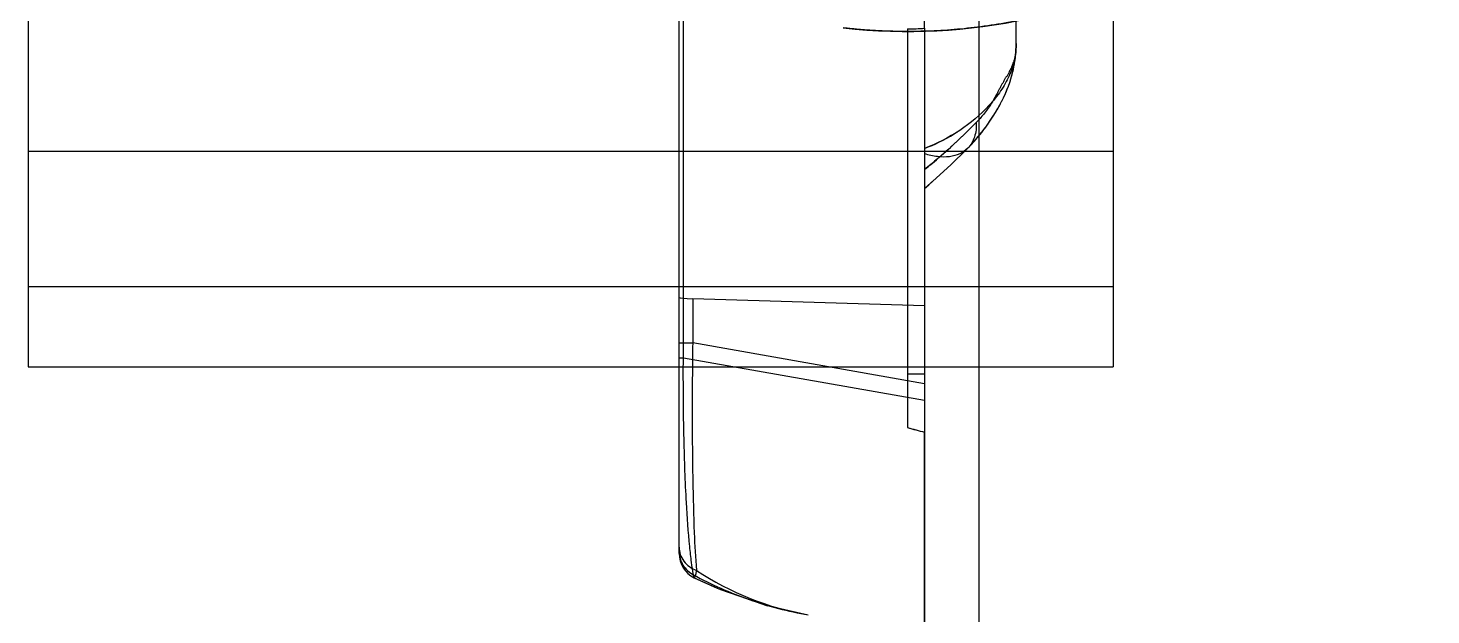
# Model space of a CAD drawing. Header units: millimetres. Extents: x 23490 to 24685, y -23248 to -22403.
# Drawn here: x 23722.64 to 23748.5, y -22612.66 to -22601.85 of the extents above; entities that cross this region are included whole.
import ezdxf

# ---------------------------------------------------------------- set-up
doc = ezdxf.new("R2010")
doc.units = ezdxf.units.MM
doc.header["$LTSCALE"] = 8
doc.layers.add('Cav-cor', color=30, linetype='Continuous')

msp = doc.modelspace()

# ---------------------------------------------------------------- linework, layer by layer
at = {"layer": 'Cav-cor', "color": 241}
for p, q in [((23740.165, -22515.491), (23740.165, -22755.491)), ((23722.643, -22538.895), (23722.643, -22608.087)), ((23742.643, -22538.895), (23742.643, -22608.087)), ((23734.721, -22607.921), (23734.721, -22600.154)), ((23734.643, -22611.527), (23734.643, -22600.25)), ((23739.165, -22601.849), (23739.165, -22600.802)), ((23738.854, -22601.862), (23738.854, -22609.208)), ((23738.854, -22601.909), (23738.854, -22609.208)), ((23738.854, -22601.909), (23738.854, -22609.208)), ((23739.165, -22601.849), (23739.165, -22609.293)), ((23740.851, -22602.242), (23740.853, -22602.19)), ((23740.472, -22603.404), (23740.516, -22603.33)), ((23739.63, -22604.386), (23739.963, -22604.06)), ((23739.963, -22604.06), (23740.02, -22604)), ((23739.963, -22604.06), (23739.963, -22604.06)), ((23742.643, -22604.118), (23722.643, -22604.118)), ((23739.243, -22604.737), (23739.658, -22604.359)), ((23739.165, -22604.804), (23739.339, -22604.647)), ((23739.165, -22604.804), (23739.243, -22604.737)), ((23742.643, -22606.615), (23722.643, -22606.615)), ((23739.165, -22606.965), (23734.893, -22606.836)), ((23734.893, -22606.836), (23734.893, -22607.649)), ((23734.643, -22607.649), (23734.893, -22607.649)), ((23739.165, -22608.402), (23734.893, -22607.649)), ((23734.643, -22607.921), (23734.721, -22607.921)), ((23734.721, -22607.921), (23739.165, -22608.704)), ((23722.643, -22608.087), (23742.643, -22608.087)), ((23739.165, -22608.221), (23738.854, -22608.221)), ((23739.165, -22609.293), (23739.165, -22625.461)), ((23739.165, -22626.401), (23739.165, -22609.293)), ((23739.165, -22626.401), (23739.165, -22609.293))]:
    msp.add_line(p, q, dxfattribs=at)
for points in [[(23740.853, -22602.19), (23740.854, -22602.145), (23740.854, -22597.249)], [(23740.591, -22603.19), (23740.625, -22603.121), (23740.657, -22603.052), (23740.686, -22602.984), (23740.712, -22602.916), (23740.736, -22602.849), (23740.758, -22602.782), (23740.778, -22602.712), (23740.795, -22602.646), (23740.809, -22602.586), (23740.821, -22602.525), (23740.831, -22602.46), (23740.84, -22602.394), (23740.845, -22602.344), (23740.849, -22602.289), (23740.852, -22602.238)], [(23740.853, -22602.204), (23740.853, -22602.167), (23740.854, -22602.131)], [(23740.794, -22602.653), (23740.805, -22602.606), (23740.814, -22602.559), (23740.823, -22602.511)], [(23740.831, -22602.462), (23740.838, -22602.409), (23740.843, -22602.364), (23740.847, -22602.326), (23740.849, -22602.283)], [(23740.731, -22602.865), (23740.748, -22602.812), (23740.765, -22602.759), (23740.78, -22602.704)], [(23740.62, -22603.132), (23740.645, -22603.078), (23740.669, -22603.024), (23740.691, -22602.97)], [(23740.505, -22603.35), (23740.536, -22603.295), (23740.565, -22603.241)], [(23740.516, -22603.33), (23740.555, -22603.26), (23740.593, -22603.186)], [(23740.281, -22603.689), (23740.335, -22603.614), (23740.385, -22603.542), (23740.431, -22603.471), (23740.475, -22603.4)], [(23740.326, -22603.627), (23740.365, -22603.57), (23740.403, -22603.514), (23740.439, -22603.459)], [(23740.011, -22604.01), (23740.087, -22603.928), (23740.157, -22603.846), (23740.221, -22603.766), (23740.283, -22603.685)], [(23740.08, -22603.935), (23740.136, -22603.871), (23740.189, -22603.807), (23740.238, -22603.746)], [(23734.921, -22611.975), (23735.408, -22612.195), (23736.24, -22612.481), (23737.023, -22612.661)], [(23734.921, -22611.975), (23735.345, -22612.169), (23736.271, -22612.49)]]:
    msp.add_lwpolyline(points, dxfattribs=at)
for centre, radius, start, end in [((23738.854, -22591.491), 10.418, 263.472, 337.8101), ((23738.576, -22591.569), 10.297, 271.5462, 273.2814), ((23738.019, -22601.034), 3.24, 290.7142, 301.4682), ((23738.011, -22601.019), 3.257, 301.4568, 302.5805), ((23732.434, -22596.118), 10.714, 309.8384, 312.2909), ((23732.229, -22595.873), 11.034, 308.9498, 309.8415), ((23743.526, -22592.71), 17.147, 254.1887, 255.2679), ((23743.526, -22592.708), 17.149, 254.1888, 255.2678), ((23743.526, -22592.71), 17.147, 254.1887, 255.2679), ((23743.265, -22593.646), 16.175, 254.1726, 254.741), ((23743.791, -22591.721), 18.171, 254.7402, 255.2526), ((23735.143, -22611.527), 0.5, 180, 243.651), ((23737.966, -22607.302), 5.441, 236.494, 260.0353), ((23737.915, -22607.39), 5.34, 236.435, 236.7671)]:
    msp.add_arc(centre, radius, start, end, dxfattribs=at)
msp.add_ellipse((23735.143, -22606.813), major_axis=(-0.5, 0), ratio=0.052408, start_param=0, end_param=1.047198, dxfattribs=at)
for points, weights in [([(23748.5, -22595.426), (23746.85, -22599.472), (23743.223, -22601.909), (23738.854, -22601.909)], [1, 0.8866419922, 0.8866419922, 1]), ([(23738.854, -22601.909), (23738.458, -22601.909), (23738.062, -22601.887), (23737.669, -22601.842)], [1, 0.9989185197, 0.9989185197, 1])]:
    msp.add_rational_spline(points, weights, degree=3, dxfattribs=at)
for points, knots in [([(23740.854, -22602.128), (23740.854, -22602.183), (23740.85, -22602.288), (23740.817, -22602.491), (23740.732, -22602.735), (23740.573, -22603.013), (23740.286, -22603.371), (23739.825, -22603.756), (23739.393, -22603.978), (23739.165, -22604.064)], [0, 0, 0, 0, 0.060928, 0.115951, 0.226352, 0.343739, 0.468153, 0.731321, 1, 1, 1, 1]), ([(23740.854, -22602.131), (23740.854, -22602.164), (23740.852, -22602.229), (23740.845, -22602.308), (23740.834, -22602.367), (23740.819, -22602.423), (23740.802, -22602.48), (23740.78, -22602.538), (23740.755, -22602.598), (23740.725, -22602.656), (23740.7, -22602.708), (23740.681, -22602.735), (23740.667, -22602.753), (23740.652, -22602.772), (23740.633, -22602.803), (23740.621, -22602.839), (23740.6, -22602.871), (23740.584, -22602.893), (23740.57, -22602.918), (23740.558, -22602.945), (23740.545, -22602.972), (23740.53, -22602.998), (23740.516, -22603.023), (23740.489, -22603.076), (23740.447, -22603.153), (23740.369, -22603.284), (23740.263, -22603.43), (23740.168, -22603.537), (23740.12, -22603.585)], [0, 0, 0, 0, 0.060316, 0.117349, 0.143357, 0.168031, 0.222449, 0.250733, 0.279783, 0.338622, 0.369501, 0.383815, 0.397519, 0.41161, 0.427198, 0.462792, 0.479589, 0.495819, 0.512905, 0.530979, 0.548992, 0.566667, 0.584342, 0.602155, 0.67332, 0.743416, 0.876848, 1, 1, 1, 1]), ([(23740.12, -22603.585), (23739.969, -22603.738), (23739.659, -22604.038), (23739.333, -22604.318), (23739.165, -22604.454)], [0, 0, 0, 0, 0.499911, 1, 1, 1, 1]), ([(23740.12, -22603.585), (23740.124, -22603.676), (23740.111, -22603.81), (23740.04, -22603.967), (23739.991, -22604.032), (23739.963, -22604.06)], [0, 0, 0, 0, 0.529648, 0.769186, 1, 1, 1, 1]), ([(23740.12, -22603.585), (23740.124, -22603.676), (23740.108, -22603.849), (23740.019, -22604.003), (23739.963, -22604.06)], [0, 0, 0, 0, 0.531328, 1, 1, 1, 1]), ([(23739.963, -22604.06), (23739.92, -22604.102), (23739.814, -22604.175), (23739.619, -22604.226), (23739.397, -22604.222), (23739.244, -22604.187), (23739.165, -22604.162)], [0, 0, 0, 0, 0.213991, 0.445554, 0.706265, 1, 1, 1, 1]), ([(23734.893, -22607.649), (23734.887, -22608.09), (23734.881, -22608.933), (23734.89, -22610.1), (23734.914, -22611.055), (23734.943, -22611.609), (23734.963, -22611.839)], [0, 0, 0, 0, 0.316244, 0.602718, 0.835279, 1, 1, 1, 1]), ([(23734.908, -22611.92), (23734.894, -22611.844), (23734.868, -22611.671), (23734.818, -22611.228), (23734.766, -22610.472), (23734.725, -22609.312), (23734.719, -22608.422), (23734.721, -22607.921)], [0, 0, 0, 0, 0.057787, 0.13114, 0.333208, 0.625112, 1, 1, 1, 1]), ([(23734.643, -22611.409), (23734.643, -22611.455), (23734.658, -22611.548), (23734.725, -22611.675), (23734.829, -22611.777), (23734.916, -22611.822), (23734.963, -22611.839)], [0, 0, 0, 0, 0.242863, 0.489564, 0.74203, 1, 1, 1, 1]), ([(23734.643, -22611.49), (23734.643, -22611.577), (23734.693, -22611.755), (23734.83, -22611.879), (23734.908, -22611.92)], [0, 0, 0, 0, 0.496878, 1, 1, 1, 1]), ([(23734.643, -22611.49), (23734.643, -22611.534), (23734.651, -22611.593), (23734.669, -22611.648), (23734.675, -22611.662)], [0, 0, 0, 0, 0.748703, 1, 1, 1, 1]), ([(23734.675, -22611.662), (23734.696, -22611.717), (23734.759, -22611.819), (23734.855, -22611.893), (23734.908, -22611.92)], [0, 0, 0, 0, 0.497616, 1, 1, 1, 1]), ([(23734.963, -22611.839), (23734.959, -22611.859), (23734.952, -22611.895), (23734.942, -22611.934), (23734.934, -22611.958), (23734.93, -22611.968), (23734.924, -22611.976), (23734.921, -22611.975)], [0, 0, 0, 0, 0.432013, 0.742847, 0.851495, 0.928983, 1, 1, 1, 1]), ([(23734.921, -22611.975), (23734.919, -22611.974), (23734.916, -22611.968), (23734.913, -22611.957), (23734.91, -22611.94), (23734.908, -22611.927), (23734.908, -22611.92)], [0, 0, 0, 0, 0.111022, 0.309449, 0.605109, 1, 1, 1, 1]), ([(23734.908, -22611.92), (23735.236, -22612.1), (23735.925, -22612.406), (23736.654, -22612.595), (23737.023, -22612.661)], [0, 0, 0, 0, 0.499987, 1, 1, 1, 1])]:
    msp.add_open_spline(points, degree=3, knots=knots, dxfattribs=at)
msp.add_open_spline([(23740.12, -22603.585), (23739.965, -22603.742), (23739.807, -22603.895), (23739.644, -22604.043)], degree=3, dxfattribs=at)

doc.saveas('drawing.dxf')
